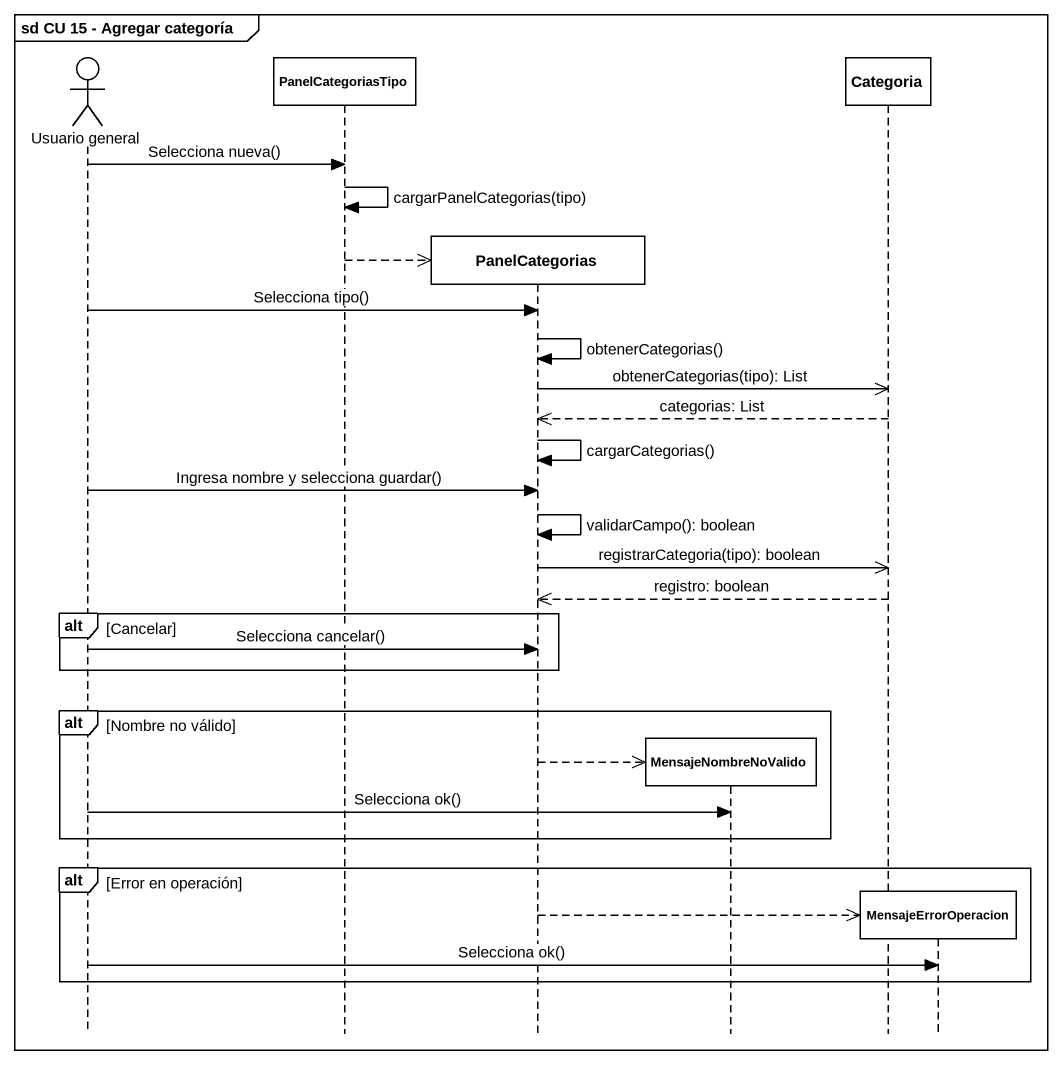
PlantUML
@startuml
mainframe sd CU 15 - Agregar categoría
hide footbox
actor "Usuario general" as Usuario_general
participant PanelCategoriasTipo
participant PanelCategorias
participant MensajeNombreNoValido
participant Categoria
participant MensajeErrorOperacion

Usuario_general -> PanelCategoriasTipo : Selecciona nueva()
PanelCategoriasTipo -> PanelCategoriasTipo : cargarPanelCategorias(tipo)
PanelCategoriasTipo -->> PanelCategorias **
Usuario_general -> PanelCategorias : Selecciona tipo()
PanelCategorias -> PanelCategorias : obtenerCategorias()
PanelCategorias ->> Categoria : obtenerCategorias(tipo): List
Categoria -->> PanelCategorias : categorias: List
PanelCategorias -> PanelCategorias : cargarCategorias()
Usuario_general -> PanelCategorias : Ingresa nombre y selecciona guardar()
PanelCategorias -> PanelCategorias : validarCampo(): boolean
PanelCategorias ->> Categoria : registrarCategoria(tipo): boolean
Categoria -->> PanelCategorias : registro: boolean
alt Cancelar
  Usuario_general -> PanelCategorias : Selecciona cancelar()
end
alt Nombre no válido
  PanelCategorias -->> MensajeNombreNoValido **
  Usuario_general -> MensajeNombreNoValido : Selecciona ok()
end
alt Error en operación
  PanelCategorias -->> MensajeErrorOperacion **
  Usuario_general -> MensajeErrorOperacion : Selecciona ok()
end
@enduml
